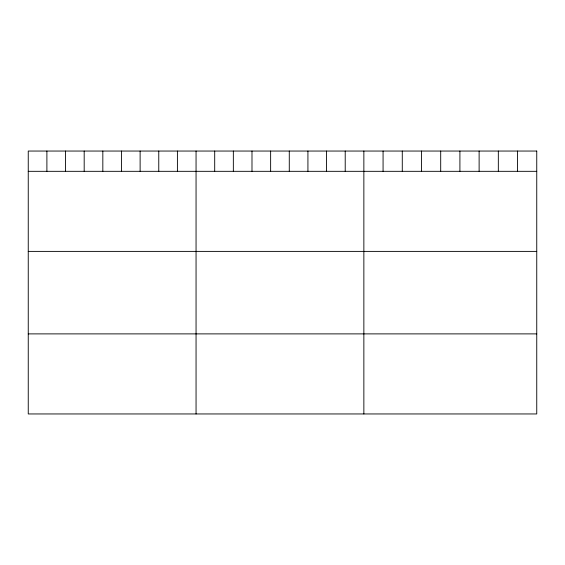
<?xml version="1.0" encoding="UTF-8"?>
<svg xmlns="http://www.w3.org/2000/svg" width="565" height="565" viewBox="0 0 565 565"><rect width="100%" height="100%" fill="white"/><g stroke="black" fill="none" stroke-linecap="round" stroke-linejoin="round"><path stroke-width="0.85" d="M28.25 171.322L536.75 171.322M28.25 251.39L536.75 251.39M28.25 333.887L536.75 333.887M517.54 151.046L517.54 171.322M498.33 151.046L498.33 171.322M479.12 151.046L479.12 171.322M459.91 151.046L459.91 171.322M440.7 151.046L440.7 171.322M421.49 151.046L421.49 171.322M402.28 151.046L402.28 171.322M383.07 151.046L383.07 171.322M363.86 151.046L363.86 413.954M345.215 151.046L345.215 171.322M326.57 151.046L326.57 171.322M307.925 151.046L307.925 171.322M289.28 151.046L289.28 171.322M270.635 151.046L270.635 171.322M251.99 151.046L251.99 171.322M233.345 151.046L233.345 171.322M214.7 151.046L214.7 171.322M196.055 151.046L196.055 413.954M177.41 151.046L177.41 171.322M158.765 151.046L158.765 171.322M140.12 151.046L140.12 171.322M121.475 151.046L121.475 171.322M102.83 151.046L102.83 171.322M84.185 151.046L84.185 171.322M65.54 151.046L65.54 171.322M46.895 151.046L46.895 171.322M536.75 151.046L28.25 151.046L28.25 413.954L536.75 413.954L536.75 151.046"/></g></svg>
